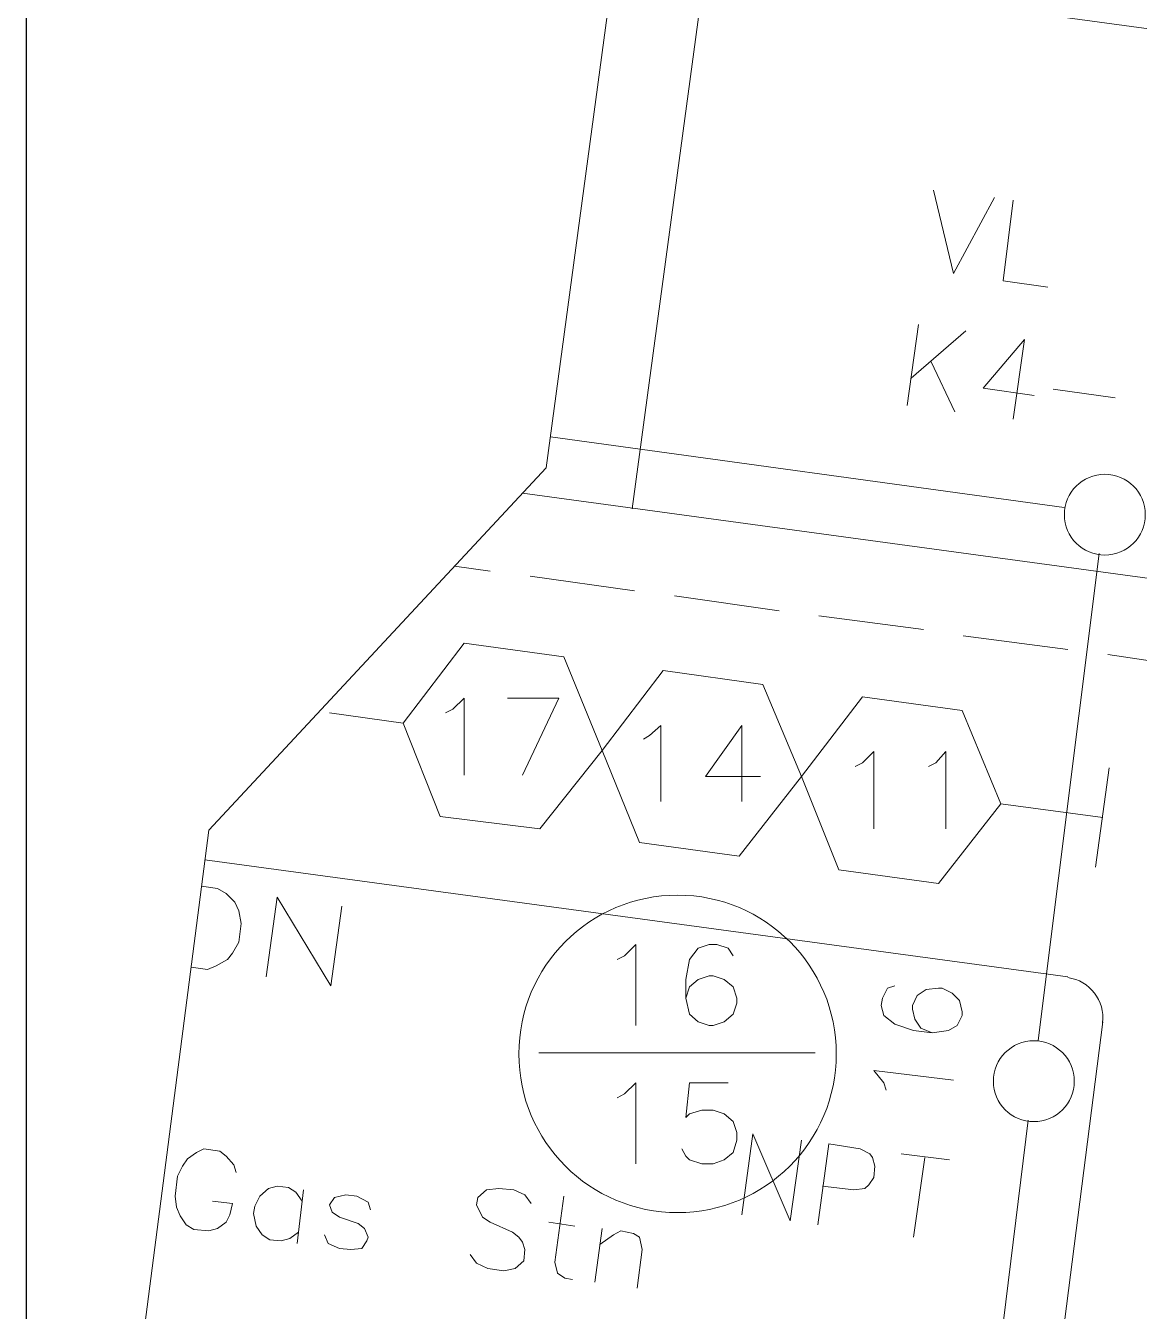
# Model space of a CAD drawing. Header units: millimetres. Extents: x 0.09 to 0.957, y 0.015 to 0.727.
# Drawn here: x 0.0903 to 0.1847, y 0.1017 to 0.2107 of the extents above; entities that cross this region are included whole.
import ezdxf

# ---------------------------------------------------------------- set-up
doc = ezdxf.new("R2010")
doc.units = ezdxf.units.MM
for name, color, linetype in [('PDF_0', 7, 'Continuous'), ('PDF_s48$NAME-ROAD', 7, 'Continuous'), ('PDF_s48$Passives-TapOffs', 7, 'Continuous'), ('PDF_s48$POLE', 7, 'Continuous'), ('PDF_s48$STRAND', 7, 'Continuous'), ('PDF_s48$Symbols-EndOfLine', 7, 'Continuous'), ('PDF_s48$Symbols-SelfTerminating', 7, 'Continuous')]:
    doc.layers.add(name, color=color, linetype=linetype)
for name, color, linetype, true_color in [('PDF_s48$Cable-565', 23, 'Continuous', 0xdd8a6e), ('PDF_s48$LOTS', 254, 'Continuous', 0xdcdcdc), ('PDF_s48$ROAD', 8, 'Continuous', 0x808080), ('PDF_s48$SDU', 157, 'Continuous', 0x396472)]:
    doc.layers.add(name, color=color, linetype=linetype, true_color=true_color)

msp = doc.modelspace()

# ---------------------------------------------------------------- linework, layer by layer
at = {"layer": 'PDF_0', "lineweight": 0, "const_width": 0.000106}
msp.add_lwpolyline([(0.95651, 0.72683), (0.95651, 0.01511), (0.0903, 0.01511), (0.0903, 0.72683)], close=True, dxfattribs=at)
at = {"layer": 'PDF_0', "lineweight": 9}
msp.add_lwpolyline([(0.64104, 0.15888), (0.58032, 0.13544), (0.5517, 0.16437), (0.53745, 0.22604), (0.46279, 0.20893), (0.45118, 0.12372), (0.41728, 0.09489), (0.41073, 0.04346), (0.3421, 0.05223), (0.31337, 0.07113), (0.19722, 0.08581), (0.17768, 0.0687), (0.09764, 0.07958), (0.10577, 0.14251), (0.13439, 0.17324), (0.14432, 0.24684), (0.1062, 0.2518), (0.11517, 0.31949), (0.12468, 0.39161)], dxfattribs=at)
at = {"layer": 'PDF_s48$Cable-565', "lineweight": 13}
for points in [[(0.12964, 0.16448), (0.1266, 0.16488)], [(0.14189, 0.16279), (0.13302, 0.16405)], [(0.15414, 0.1611), (0.14527, 0.16237)], [(0.16639, 0.15951), (0.15752, 0.16068)], [(0.17863, 0.15782), (0.16976, 0.15899)], [(0.18845, 0.15645), (0.18201, 0.1574)], [(0.12225, 0.15159), (0.11602, 0.15244)]]:
    msp.add_lwpolyline(points, dxfattribs=at)
at = {"layer": 'PDF_s48$LOTS', "lineweight": 0}
for points in [[(0.14168, 0.16976), (0.15297, 0.25339)], [(0.38159, 0.18391), (0.14791, 0.21559)]]:
    msp.add_lwpolyline(points, dxfattribs=at)
at = {"layer": 'PDF_s48$NAME-ROAD', "lineweight": 9}
for points in [[(0.10516, 0.13774), (0.10651, 0.13755), (0.10725, 0.13713), (0.10799, 0.13639), (0.10831, 0.13565), (0.10852, 0.13459), (0.10831, 0.13301), (0.10778, 0.13206), (0.10736, 0.13153), (0.10641, 0.131), (0.10567, 0.13069), (0.10427, 0.13087)], [(0.11063, 0.13005), (0.11158, 0.13681), (0.11612, 0.12931), (0.11707, 0.13607)]]:
    msp.add_lwpolyline(points, dxfattribs=at)
at = {"layer": 'PDF_s48$Passives-TapOffs', "lineweight": 9}
for points in [[(0.12541, 0.14367), (0.12225, 0.15159), (0.12742, 0.15835), (0.13587, 0.15719), (0.13914, 0.14927), (0.13386, 0.14262)], [(0.14231, 0.14146), (0.13914, 0.14927), (0.14432, 0.15603), (0.15276, 0.15487), (0.15604, 0.14705), (0.15076, 0.1403)], [(0.1592, 0.13913), (0.15604, 0.14705), (0.16121, 0.15381), (0.16966, 0.15265), (0.17293, 0.14473), (0.16765, 0.13797)]]:
    msp.add_lwpolyline(points, close=True, dxfattribs=at)
for points in [[(0.12584, 0.15244), (0.12647, 0.15276), (0.12742, 0.15371), (0.12742, 0.14716)], [(0.13112, 0.15371), (0.13545, 0.15371), (0.13238, 0.14716)], [(0.14263, 0.15022), (0.14315, 0.15054), (0.1441, 0.15138), (0.1441, 0.14494)], [(0.15255, 0.14705), (0.14791, 0.14705), (0.15097, 0.15138), (0.15097, 0.14494)], [(0.16058, 0.1479), (0.16121, 0.14822), (0.16216, 0.14917), (0.16216, 0.14262)], [(0.16681, 0.1479), (0.16744, 0.14822), (0.16829, 0.14917), (0.16829, 0.14262)]]:
    msp.add_lwpolyline(points, dxfattribs=at)
at = {"layer": 'PDF_s48$POLE', "lineweight": 0}
for points in [[(0.16596, 0.18539), (0.16501, 0.17852)], [(0.16533, 0.18084), (0.16998, 0.18486)], [(0.17578, 0.17937), (0.17145, 0.18), (0.17494, 0.18412), (0.17399, 0.17736)], [(0.16903, 0.17799), (0.16702, 0.18222)], [(0.18265, 0.17916), (0.17737, 0.17989)], [(0.15097, 0.10988), (0.15192, 0.11675), (0.15509, 0.10936), (0.15604, 0.11622)], [(0.15741, 0.10904), (0.15836, 0.1159), (0.161, 0.11548), (0.16184, 0.11506), (0.16206, 0.11474), (0.16227, 0.114), (0.16216, 0.11305), (0.16174, 0.11242), (0.16142, 0.1121), (0.16047, 0.112), (0.15783, 0.11231)], [(0.1686, 0.11453), (0.16448, 0.11506)], [(0.16554, 0.10798), (0.16649, 0.11474)]]:
    msp.add_lwpolyline(points, dxfattribs=at)
for centre in [(0.18176, 0.16926), (0.17574, 0.12121)]:
    msp.add_circle(centre, 0.00343, dxfattribs=at)
at = {"layer": 'PDF_s48$ROAD', "lineweight": 0}
for points in [[(0.37198, 0.1385), (0.13237, 0.17107)], [(0.17863, 0.13005), (0.10545, 0.13999)], [(0.1743, 0.06916), (0.18159, 0.12625)]]:
    msp.add_lwpolyline(points, dxfattribs=at)
msp.add_arc((0.17816, 0.1266), 0.00343, 352.782, 82.2766, dxfattribs=at)
at = {"layer": 'PDF_s48$SDU', "lineweight": 0}
for points in [[(0.1724, 0.19616), (0.16892, 0.18971), (0.16723, 0.19679)], [(0.17694, 0.18855), (0.17314, 0.18908), (0.17399, 0.19594)], [(0.10609, 0.11105), (0.10778, 0.11083), (0.10757, 0.10988), (0.10725, 0.10925), (0.10651, 0.10872), (0.10577, 0.10851), (0.10451, 0.10862), (0.10387, 0.10904), (0.10334, 0.10978), (0.10303, 0.11052), (0.10292, 0.11147), (0.10313, 0.11316), (0.10356, 0.114), (0.10398, 0.11464), (0.10472, 0.11516), (0.10535, 0.11548), (0.10672, 0.11527), (0.10725, 0.11485), (0.10789, 0.11411), (0.1081, 0.11347)], [(0.11338, 0.10841), (0.11264, 0.10788), (0.1119, 0.10767), (0.11095, 0.10777), (0.11031, 0.10819), (0.10979, 0.10893), (0.10957, 0.10999), (0.10968, 0.11062), (0.1101, 0.11147), (0.11084, 0.1121), (0.11158, 0.11231), (0.11253, 0.11221), (0.11317, 0.11179), (0.11369, 0.11105)], [(0.11327, 0.10746), (0.1138, 0.112)], [(0.11559, 0.10819), (0.11591, 0.10746), (0.11686, 0.10703), (0.11781, 0.10693), (0.11876, 0.10703), (0.11918, 0.10767), (0.11929, 0.10798), (0.11897, 0.10872), (0.11844, 0.10915), (0.11686, 0.10967), (0.11623, 0.1101), (0.11602, 0.11073), (0.11644, 0.11136), (0.11739, 0.11157), (0.11834, 0.11147), (0.11929, 0.11094), (0.1195, 0.11031)], [(0.12795, 0.10651), (0.12848, 0.10577), (0.12943, 0.10534), (0.1308, 0.10513), (0.13175, 0.10534), (0.13249, 0.10598), (0.13259, 0.10693), (0.13238, 0.10756), (0.13207, 0.10798), (0.13154, 0.10841), (0.12964, 0.10925), (0.129, 0.10967), (0.12848, 0.11073), (0.12858, 0.11136), (0.12932, 0.112), (0.13038, 0.1121), (0.13164, 0.112), (0.13259, 0.11157), (0.13312, 0.11083)], [(0.13661, 0.10439), (0.13597, 0.1045), (0.13534, 0.10492), (0.13513, 0.10587), (0.13587, 0.11147)], [(0.13682, 0.10893), (0.1346, 0.10925)], [(0.13851, 0.10418), (0.13914, 0.10872)], [(0.13893, 0.10735), (0.14009, 0.10819), (0.14073, 0.10851), (0.14178, 0.1083), (0.14231, 0.10798), (0.14252, 0.10693), (0.1421, 0.10365)]]:
    msp.add_lwpolyline(points, dxfattribs=at)
at = {"layer": 'PDF_s48$STRAND', "color": 254, "lineweight": 0, "true_color": 0xdcdcdc}
for points in [[(0.17832, 0.16986), (0.13474, 0.17586)], [(0.18127, 0.16596), (0.1761, 0.12467)], [(0.17526, 0.11791), (0.16934, 0.06984)]]:
    msp.add_lwpolyline(points, dxfattribs=at)
at = {"layer": 'PDF_s48$STRAND', "lineweight": 0}
for points in [[(0.16712, 0.1253), (0.16554, 0.12551), (0.16396, 0.12604), (0.16301, 0.12678), (0.1628, 0.12762), (0.1629, 0.12826), (0.16332, 0.1291), (0.16396, 0.12931)], [(0.16322, 0.12044), (0.16301, 0.12108), (0.16216, 0.12213), (0.16892, 0.12129)]]:
    msp.add_lwpolyline(points, dxfattribs=at)
msp.add_lwpolyline([(0.16617, 0.12572), (0.16565, 0.12646), (0.16544, 0.12731), (0.16544, 0.12762), (0.16586, 0.12847), (0.1666, 0.129), (0.16765, 0.1291), (0.16797, 0.1291), (0.16881, 0.12868), (0.16945, 0.12805), (0.16966, 0.1271), (0.16966, 0.12678), (0.16924, 0.12593), (0.1685, 0.12551), (0.16712, 0.1253)], close=True, dxfattribs=at)
at = {"layer": 'PDF_s48$Symbols-EndOfLine', "lineweight": 9}
for points in [[(0.14041, 0.13153), (0.14104, 0.13185), (0.14199, 0.1328), (0.14199, 0.12593)], [(0.14622, 0.12826), (0.14622, 0.12984), (0.14653, 0.13153), (0.14727, 0.13248), (0.14822, 0.1328), (0.14886, 0.1328), (0.14981, 0.13248), (0.15023, 0.13185)], [(0.14041, 0.11981), (0.14104, 0.12013), (0.14199, 0.12108), (0.14199, 0.11421)], [(0.1459, 0.11548), (0.14622, 0.11485), (0.14653, 0.11453), (0.14759, 0.11421), (0.14854, 0.11421), (0.14949, 0.11453), (0.15023, 0.11516), (0.15055, 0.11622), (0.15055, 0.11685), (0.15023, 0.1178), (0.14949, 0.11844), (0.14854, 0.11875), (0.14759, 0.11875), (0.14653, 0.11844), (0.14622, 0.11812), (0.14653, 0.12108), (0.14981, 0.12108)]]:
    msp.add_lwpolyline(points, dxfattribs=at)
msp.add_lwpolyline([(0.14653, 0.12921), (0.14727, 0.12984), (0.14822, 0.13016), (0.14854, 0.13016), (0.14949, 0.12984), (0.15023, 0.12921), (0.15055, 0.12826), (0.15055, 0.12784), (0.15023, 0.12689), (0.14949, 0.12625), (0.14854, 0.12593), (0.14822, 0.12593), (0.14727, 0.12625), (0.14653, 0.12689), (0.14622, 0.12826)], close=True, dxfattribs=at)
at = {"layer": 'PDF_s48$Symbols-EndOfLine', "color": 15, "lineweight": 0, "true_color": 0x954a4a}
msp.add_lwpolyline([(0.1572, 0.12361), (0.13376, 0.12361)], dxfattribs=at)
msp.add_circle((0.14553, 0.12353), 0.01346, dxfattribs=at)
at = {"layer": 'PDF_s48$Symbols-SelfTerminating', "lineweight": 9}
for points in [[(0.18212, 0.14779), (0.18096, 0.13935)], [(0.18159, 0.14357), (0.17293, 0.14473)]]:
    msp.add_lwpolyline(points, dxfattribs=at)

doc.saveas('drawing.dxf')
